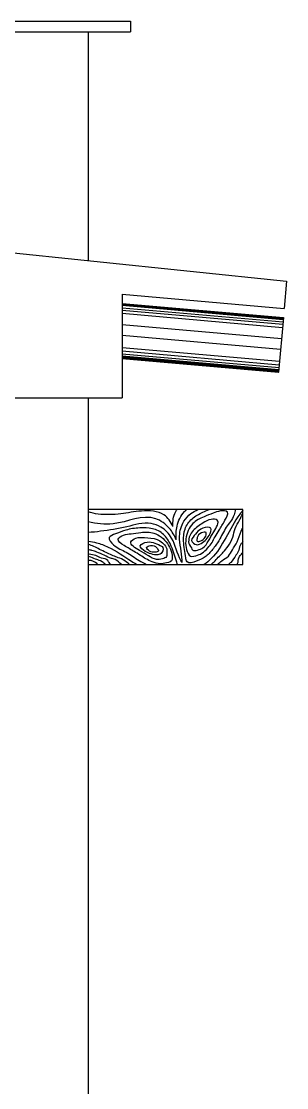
# Model space of a CAD drawing. Extents: x 152 to 700, y -120 to 84.
# Drawn here: x 178.441 to 178.924, y 72.151 to 74.096 of the extents above; entities that cross this region are included whole.
import ezdxf

# ---------------------------------------------------------------- set-up
doc = ezdxf.new("R2010")
doc.units = 0
doc.header["$LTSCALE"] = 0.03
doc.layers.get('0').update_dxf_attribs({"linetype": 'CONTINUOUS'})
doc.layers.add('MUEBLES', color=8, linetype='CONTINUOUS')

msp = doc.modelspace()

# ---------------------------------------------------------------- linework, layer by layer
at = {"ltscale": 0.03}
for p, q in [((173.891, 74.096), (178.6396, 74.096)), ((178.6396, 74.096), (178.6396, 74.0767)), ((173.891, 74.0767), (178.6396, 74.0767)), ((178.5627, 74.0767), (178.5627, 73.6594)), ((175.041, 74.0241), (178.9242, 73.6219)), ((178.9242, 73.6219), (178.9198, 73.5721)), ((178.6242, 73.5981), (178.9198, 73.5721)), ((178.6242, 73.5981), (178.6242, 73.4095)), ((178.6242, 73.5815), (178.9184, 73.5557)), ((178.9184, 73.5557), (178.9096, 73.4561)), ((178.6242, 73.4812), (178.9096, 73.4561)), ((178.4242, 73.4095), (178.6242, 73.4095)), ((178.5627, 73.4095), (178.5627, 70.2541))]:
    msp.add_line(p, q, dxfattribs=at)
at = {"layer": 'MUEBLES', "ltscale": 0.03}
for p, q in [((178.6242, 73.5798), (178.9182, 73.554)), ((178.6242, 73.5781), (178.9181, 73.5522)), ((178.6242, 73.5734), (178.9177, 73.5476)), ((178.6242, 73.5693), (178.9173, 73.5436)), ((178.6242, 73.5635), (178.9168, 73.5378)), ((178.6242, 73.5431), (178.915, 73.5176)), ((178.6242, 73.5233), (178.9133, 73.4979)), ((178.6242, 73.5012), (178.9114, 73.476)), ((178.6242, 73.4948), (178.9108, 73.4696)), ((178.6242, 73.4896), (178.9104, 73.4644)), ((178.6242, 73.4861), (178.9101, 73.4609)), ((178.6242, 73.4843), (178.9099, 73.4592)), ((178.6242, 73.4826), (178.9098, 73.4575)), ((178.6242, 73.4814), (178.9097, 73.4563)), ((178.8446, 73.2053), (178.5627, 73.2053)), ((178.8446, 73.1053), (178.8446, 73.2053)), ((178.5627, 73.1053), (178.8446, 73.1053))]:
    msp.add_line(p, q, dxfattribs=at)
at = {"layer": 'MUEBLES', "ltscale": 5}
for points, knots in [([(178.717, 73.1746), (178.7128, 73.1833), (178.7002, 73.2021), (178.6597, 73.2046), (178.6213, 73.1964), (178.5885, 73.1952), (178.5684, 73.1992), (178.5627, 73.2011)], [0.0719329, 0.0719329, 0.0719329, 0.0719329, 0.1763869, 0.3332264, 0.4774141, 0.6341089, 0.7021398, 0.7021398, 0.7021398, 0.7021398]), ([(178.723, 73.1504), (178.7198, 73.158), (178.7108, 73.1738), (178.6721, 73.2024), (178.6187, 73.174), (178.5774, 73.1795), (178.5627, 73.1831)], [0.1083546, 0.1083546, 0.1083546, 0.1083546, 0.2013584, 0.3158881, 0.6115729, 0.7835616, 0.7835616, 0.7835616, 0.7835616]), ([(178.717, 73.1746), (178.7166, 73.1842), (178.7177, 73.1951), (178.7234, 73.2039), (178.7245, 73.2053)], [0.0719329, 0.0719329, 0.0719329, 0.0719329, 0.1763869, 0.1976991, 0.1976991, 0.1976991, 0.1976991]), ([(178.723, 73.1504), (178.7224, 73.1586), (178.7228, 73.1768), (178.7322, 73.1964), (178.7405, 73.2042), (178.7418, 73.2053)], [0.1083546, 0.1083546, 0.1083546, 0.1083546, 0.2013584, 0.3158881, 0.3357246, 0.3357246, 0.3357246, 0.3357246]), ([(178.7334, 73.1089), (178.7335, 73.1102), (178.7341, 73.1262), (178.7252, 73.1515), (178.7339, 73.1822), (178.748, 73.1982), (178.7579, 73.2034), (178.7625, 73.2053)], [0.0836716, 0.0836716, 0.0836716, 0.0836716, 0.0987557, 0.267036, 0.3729718, 0.4444585, 0.5013344, 0.5013344, 0.5013344, 0.5013344]), ([(178.8305, 73.2053), (178.8304, 73.2023), (178.8265, 73.1877), (178.8128, 73.1744), (178.8028, 73.1504), (178.7897, 73.1328), (178.7766, 73.1178), (178.7614, 73.1119), (178.7428, 73.1053), (178.7408, 73.1149), (178.7404, 73.1175), (178.7387, 73.1276), (178.7356, 73.1448), (178.737, 73.1707), (178.7511, 73.1899), (178.768, 73.1993), (178.7791, 73.2039), (178.7829, 73.2053)], [0.6226801, 0.6226801, 0.6226801, 0.6226801, 0.6540011, 0.7546461, 0.8610413, 0.9353034, 1.0075898, 1.0760235, 1.1386862, 1.1683547, 1.1683547, 1.1683547, 1.2846335, 1.3679378, 1.4535626, 1.5409984, 1.5866767, 1.5866767, 1.5866767, 1.5866767]), ([(178.7466, 73.122), (178.7409, 73.1304), (178.7377, 73.1525), (178.7494, 73.1807), (178.7716, 73.1921), (178.7895, 73.1982), (178.802, 73.2037), (178.8214, 73.2029), (178.81, 73.1823), (178.8025, 73.1701), (178.7939, 73.1565), (178.7885, 73.145), (178.7802, 73.1351), (178.7709, 73.1249), (178.7594, 73.1215), (178.7488, 73.1187), (178.7466, 73.122)], [0, 0, 0, 0, 0.1156264, 0.2322141, 0.3222078, 0.3897928, 0.4435424, 0.490424, 0.5493848, 0.6291282, 0.6822905, 0.7260021, 0.7738049, 0.8290838, 0.8750289, 0.9200258, 0.9200258, 0.9200258, 0.9200258]), ([(178.8446, 73.2042), (178.8426, 73.2019), (178.8305, 73.1861), (178.8142, 73.1552), (178.7949, 73.1218), (178.7786, 73.1085), (178.7739, 73.1053)], [0.6666598, 0.6666598, 0.6666598, 0.6666598, 0.7011023, 0.8909677, 1.0660064, 1.1295006, 1.1295006, 1.1295006, 1.1295006]), ([(178.7869, 73.1053), (178.7892, 73.1074), (178.7943, 73.1124), (178.8011, 73.1204), (178.8099, 73.1285), (178.8187, 73.1397), (178.827, 73.154), (178.8292, 73.1717), (178.8374, 73.1829), (178.841, 73.1925), (178.8433, 73.1964), (178.8446, 73.1981)], [0.0187076, 0.0187076, 0.0187076, 0.0187076, 0.0377154, 0.0611717, 0.0815506, 0.1092271, 0.146596, 0.1794374, 0.2135857, 0.2277717, 0.2406878, 0.2406878, 0.2406878, 0.2406878]), ([(178.7334, 73.1089), (178.7327, 73.11), (178.7246, 73.1239), (178.7206, 73.1504), (178.6985, 73.1734), (178.6689, 73.1844), (178.6313, 73.1724), (178.5939, 73.1668), (178.5701, 73.1639), (178.5627, 73.1635)], [0.0836716, 0.0836716, 0.0836716, 0.0836716, 0.0987557, 0.267036, 0.3729718, 0.4444585, 0.6146, 0.7976134, 0.8816638, 0.8816638, 0.8816638, 0.8816638]), ([(178.7456, 73.1466), (178.7454, 73.1539), (178.7524, 73.1691), (178.7703, 73.1797), (178.7838, 73.1886), (178.8053, 73.1874), (178.7908, 73.1635), (178.7826, 73.1499), (178.7739, 73.1351), (178.7629, 73.1318), (178.7532, 73.1295), (178.7496, 73.1381), (178.7457, 73.1425), (178.7456, 73.1466)], [0, 0, 0, 0, 0.0827263, 0.1704953, 0.2305154, 0.273883, 0.3581689, 0.4303177, 0.4915419, 0.5321604, 0.5653625, 0.5823497, 0.6287176, 0.6287176, 0.6287176, 0.6287176]), ([(178.7516, 73.1518), (178.7542, 73.1559), (178.7599, 73.1638), (178.77, 73.1725), (178.7909, 73.1751), (178.7833, 73.1574), (178.776, 73.1488), (178.7671, 73.1416), (178.7561, 73.1402), (178.7496, 73.1487), (178.7516, 73.1518)], [0, 0, 0, 0, 0.0553506, 0.1071945, 0.1625313, 0.2141908, 0.2582256, 0.304096, 0.3372981, 0.3789953, 0.3789953, 0.3789953, 0.3789953]), ([(178.7243, 73.1053), (178.7243, 73.1053), (178.7249, 73.1076), (178.724, 73.1107), (178.7231, 73.1132), (178.7199, 73.1229), (178.7146, 73.1396), (178.7012, 73.1618), (178.6797, 73.1721), (178.6558, 73.1726), (178.6322, 73.1692), (178.6161, 73.1618), (178.5957, 73.1556), (178.612, 73.1353), (178.6325, 73.1293), (178.6515, 73.1139), (178.6643, 73.1074), (178.669, 73.1053)], [0.6013577, 0.6013577, 0.6013577, 0.6013577, 0.6017614, 0.6174404, 0.6174404, 0.6174404, 0.6788902, 0.722914, 0.7681642, 0.8143713, 0.8656137, 0.9055586, 0.9320593, 0.9630603, 1.0162482, 1.0724748, 1.1033181, 1.1033181, 1.1033181, 1.1033181]), ([(178.7612, 73.1542), (178.7619, 73.1581), (178.7669, 73.1629), (178.7799, 73.1655), (178.7757, 73.1528), (178.77, 73.1491), (178.7596, 73.1455), (178.7609, 73.152), (178.7612, 73.1542)], [0, 0, 0, 0, 0.0446822, 0.0746922, 0.1071442, 0.1455798, 0.1698857, 0.1946494, 0.1946494, 0.1946494, 0.1946494]), ([(178.7987, 73.1053), (178.7989, 73.1056), (178.8007, 73.1077), (178.8075, 73.1138), (178.8191, 73.119), (178.8255, 73.1335), (178.8359, 73.1471), (178.8389, 73.1618), (178.8433, 73.1703), (178.8446, 73.1723)], [0.0228203, 0.0228203, 0.0228203, 0.0228203, 0.0256529, 0.043006, 0.0729976, 0.1001787, 0.1337778, 0.1752471, 0.1892174, 0.1892174, 0.1892174, 0.1892174]), ([(178.5627, 73.1476), (178.5677, 73.1469), (178.5802, 73.1451), (178.6077, 73.1339), (178.6306, 73.1183), (178.6479, 73.1072), (178.651, 73.1053)], [0.5579184, 0.5579184, 0.5579184, 0.5579184, 0.616203, 0.7011023, 0.8909677, 0.9321023, 0.9321023, 0.9321023, 0.9321023]), ([(178.6381, 73.1053), (178.6344, 73.1082), (178.6236, 73.1158), (178.6132, 73.1185), (178.5975, 73.1262), (178.5806, 73.1338), (178.5698, 73.1399), (178.5627, 73.1418)], [0.0273715, 0.0273715, 0.0273715, 0.0273715, 0.0450229, 0.0702002, 0.1127947, 0.1398796, 0.1843622, 0.1843622, 0.1843622, 0.1843622]), ([(178.8446, 73.1465), (178.8431, 73.1447), (178.8388, 73.1419), (178.8378, 73.131), (178.8308, 73.1207), (178.8253, 73.111), (178.8196, 73.1065), (178.818, 73.1053)], [0.0353158, 0.0353158, 0.0353158, 0.0353158, 0.0478077, 0.0705799, 0.0918486, 0.1238372, 0.1356515, 0.1356515, 0.1356515, 0.1356515]), ([(178.623, 73.1053), (178.6197, 73.1087), (178.6118, 73.1154), (178.6029, 73.116), (178.5916, 73.1226), (178.58, 73.1272), (178.5702, 73.1307), (178.5649, 73.1317), (178.5627, 73.1321)], [0.0245934, 0.0245934, 0.0245934, 0.0245934, 0.0428412, 0.057894, 0.0862902, 0.1160101, 0.134247, 0.148155, 0.148155, 0.148155, 0.148155]), ([(178.6038, 73.1053), (178.6031, 73.1058), (178.5999, 73.1086), (178.599, 73.1151), (178.5864, 73.1161), (178.5765, 73.1222), (178.568, 73.1236), (178.5632, 73.1244), (178.5627, 73.1245)], [0.02378041, 0.02378041, 0.02378041, 0.02378041, 0.02719603, 0.04078623, 0.0654223, 0.08738057, 0.11256093, 0.1160804, 0.1160804, 0.1160804, 0.1160804]), ([(178.5943, 73.1053), (178.5924, 73.1068), (178.5846, 73.1127), (178.5785, 73.1134), (178.5695, 73.1179), (178.5642, 73.1194), (178.5627, 73.1198)], [0.01425696, 0.01425696, 0.01425696, 0.01425696, 0.02345859, 0.04541687, 0.06870787, 0.07824328, 0.07824328, 0.07824328, 0.07824328]), ([(178.834, 73.1053), (178.8343, 73.1058), (178.8362, 73.1098), (178.8359, 73.1176), (178.8413, 73.1234), (178.8437, 73.1263), (178.8446, 73.1273)], [0.03295802, 0.03295802, 0.03295802, 0.03295802, 0.03674073, 0.06049252, 0.07489972, 0.08296521, 0.08296521, 0.08296521, 0.08296521]), ([(178.5803, 73.1053), (178.5775, 73.1074), (178.5705, 73.1121), (178.5663, 73.1126), (178.5635, 73.1128), (178.5627, 73.1129)], [0.01665994, 0.01665994, 0.01665994, 0.01665994, 0.03084387, 0.04273319, 0.04786884, 0.04786884, 0.04786884, 0.04786884])]:
    msp.add_open_spline(points, degree=3, knots=knots, dxfattribs=at)
for points, start_tangent, end_tangent in [([(178.7156, 73.1142), (178.7068, 73.1435), (178.6824, 73.1623), (178.6586, 73.1637), (178.6409, 73.1614), (178.627, 73.1587), (178.6172, 73.1511), (178.628, 73.1399), (178.6461, 73.1291), (178.6581, 73.1218), (178.6677, 73.1155), (178.6793, 73.1103), (178.6934, 73.1065), (178.7054, 73.1081), (178.7156, 73.1142)], (0.106893, 0.994271), (0.106893, 0.994271)), ([(178.7049, 73.1365), (178.6882, 73.1506), (178.6653, 73.1544), (178.6495, 73.1533), (178.6402, 73.1466), (178.6559, 73.1308), (178.6722, 73.121), (178.687, 73.1144), (178.6977, 73.1156), (178.7054, 73.1198), (178.7058, 73.1242), (178.7049, 73.1365)], (-0.452531, 0.891749), (-0.452531, 0.891749)), ([(178.6972, 73.1382), (178.6839, 73.1444), (178.6703, 73.1461), (178.6574, 73.1392), (178.6665, 73.1291), (178.6772, 73.1244), (178.6893, 73.123), (178.697, 73.1272), (178.6972, 73.1382)], (-0.866643, 0.498928), (-0.866643, 0.498928)), ([(178.6875, 73.1358), (178.6764, 73.1396), (178.6691, 73.1363), (178.6745, 73.1296), (178.6844, 73.1277), (178.6905, 73.1299), (178.6875, 73.1358)], (-0.609714, 0.792621), (-0.609714, 0.792621))]:
    msp.add_spline(points, degree=3, dxfattribs=dict(at, start_tangent=start_tangent, end_tangent=end_tangent))

doc.saveas('drawing.dxf')
